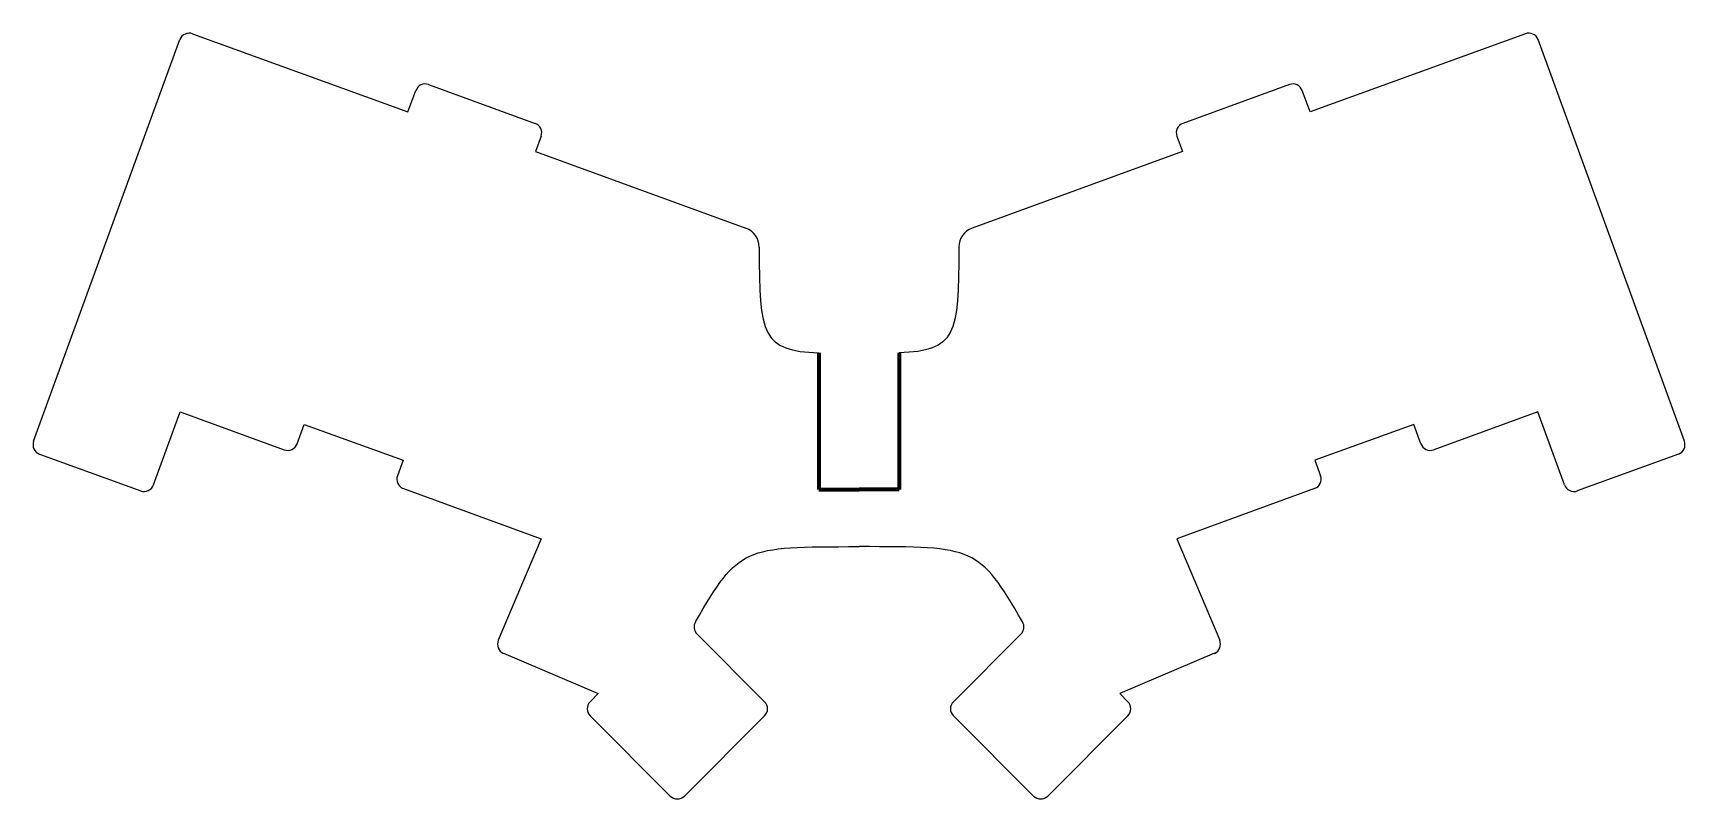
# Model space of a CAD drawing. Header units: millimetres. Extents: x -124 to 124, y -116 to -1.
import ezdxf

# ---------------------------------------------------------------- set-up
doc = ezdxf.new("R2010")
doc.units = ezdxf.units.MM
doc.layers.get('0').update_dxf_attribs({"lineweight": 25})
doc.layers.add('レイヤ1', color=142, linetype='Continuous', lineweight=70, true_color=0x0080c0)

msp = doc.modelspace()

# ---------------------------------------------------------------- linework, layer by layer
for p, q in [((-123.73, -62.09), (-101.81, -1.88)), ((-99.89, -0.99), (-67.61, -12.73)), ((99.89, -0.99), (67.61, -12.73)), ((123.73, -62.09), (101.81, -1.88)), ((-67.61, -12.73), (-66.44, -9.52)), ((-64.52, -8.62), (-48.55, -14.44)), ((64.52, -8.62), (48.55, -14.44)), ((67.61, -12.73), (66.44, -9.52)), ((-47.65, -16.36), (-48.49, -18.67)), ((47.65, -16.36), (48.49, -18.67)), ((-48.49, -18.67), (-16.95, -30.15)), ((48.49, -18.67), (16.95, -30.15)), ((-105.76, -68.63), (-101.77, -57.67)), ((-101.77, -57.67), (-86.15, -63.36)), ((101.77, -57.67), (86.15, -63.36)), ((105.76, -68.63), (101.77, -57.67)), ((-84.23, -62.46), (-83.17, -59.55)), ((-83.17, -59.55), (-68.35, -64.94)), ((83.17, -59.55), (68.35, -64.94)), ((84.23, -62.46), (83.17, -59.55)), ((-122.83, -64.01), (-107.68, -69.53)), ((122.83, -64.01), (107.68, -69.53)), ((-68.35, -64.94), (-69.2, -67.25)), ((68.35, -64.94), (69.2, -67.25)), ((-68.3, -69.17), (-47.62, -76.7)), ((68.3, -69.17), (47.62, -76.7)), ((-47.62, -76.7), (-54.07, -91.9)), ((47.62, -76.7), (54.07, -91.9)), ((-14.15, -101.12), (-24.29, -90.97)), ((14.15, -101.12), (24.29, -90.97)), ((-53.28, -93.87), (-39.09, -99.89)), ((53.28, -93.87), (39.09, -99.89)), ((-39.09, -99.89), (-40.31, -101.12)), ((39.09, -99.89), (40.31, -101.12)), ((-40.31, -103.24), (-28.29, -115.26)), ((-26.17, -115.26), (-14.15, -103.24)), ((26.17, -115.26), (14.15, -103.24)), ((40.31, -103.24), (28.29, -115.26))]:
    msp.add_line(p, q)
for centre, radius, start, end in [((-100.4, -2.4), 1.5, 70, 160), ((100.4, -2.4), 1.5, 20, 110), ((-65.03, -10.03), 1.5, 70, 160), ((65.03, -10.03), 1.5, 20, 110), ((-49.06, -15.85), 1.5, 340, 70), ((49.06, -15.85), 1.5, 110, 200), ((-17.97, -32.97), 3, 0.061, 70), ((17.97, -32.97), 3, 110, 179.939), ((-122.32, -62.6), 1.5, 160, 250), ((-85.64, -61.95), 1.5, 250, 340), ((85.64, -61.95), 1.5, 200, 290), ((122.32, -62.6), 1.5, 290, 20), ((-107.17, -68.12), 1.5, 250, 340), ((-67.79, -67.76), 1.5, 160, 250), ((67.79, -67.76), 1.5, 290, 20), ((107.17, -68.12), 1.5, 200, 290), ((-23.23, -89.91), 1.5, 149.7568, 225), ((23.23, -89.91), 1.5, 315, 30.2432), ((-52.69, -92.49), 1.5, 157, 247), ((52.69, -92.49), 1.5, 293, 23), ((-39.25, -102.18), 1.5, 135, 225), ((-15.21, -102.18), 1.5, 315, 45), ((15.21, -102.18), 1.5, 135, 225), ((39.25, -102.18), 1.5, 315, 45), ((-27.23, -114.2), 1.5, 225, 315), ((27.23, -114.2), 1.5, 225, 315)]:
    msp.add_arc(centre, radius, start, end)
for points in [[(-14.97, -32.97), (-14.96, -46.34), (-14.51, -48.51), (-6, -48.83)], [(14.97, -32.97), (14.96, -46.34), (14.51, -48.51), (6, -48.83)], [(-24.53, -89.16), (-17.95, -77.88), (-17.46, -77.88), (0, -77.88)], [(24.53, -89.16), (17.95, -77.88), (17.46, -77.88), (0, -77.88)]]:
    msp.add_open_spline(points, degree=3)
at = {"layer": 'レイヤ1'}
for p, q in [((-6, -48.83), (-6, -69.33)), ((6, -48.83), (6, -69.33)), ((-6, -69.33), (0, -69.33)), ((6, -69.33), (0, -69.33))]:
    msp.add_line(p, q, dxfattribs=at)

doc.saveas('drawing.dxf')
